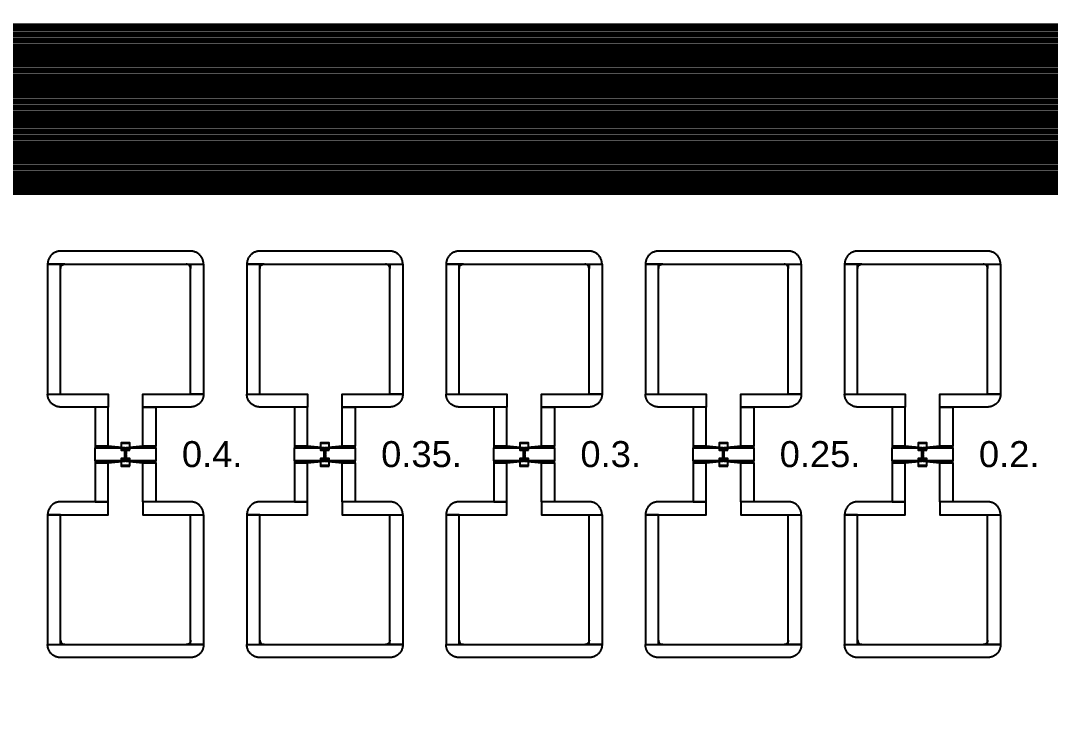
# Model space of a CAD drawing. Extents: x -50000 to 50000, y -50000 to 50000.
# Drawn here: x -20332 to -17955, y -32025 to -30409 of the extents above; entities that cross this region are included whole.
import ezdxf

# ---------------------------------------------------------------- set-up
doc = ezdxf.new("R2010")
doc.units = 0
doc.layers.get('0').update_dxf_attribs({"linetype": 'CONTINUOUS'})
for name, color, linetype in [('BASEMETAL', 4, 'CONTINUOUS'), ('FRAME', 8, 'CONTINUOUS'), ('MARKERS', 2, 'CONTINUOUS'), ('SECONDLAYER', 6, 'CONTINUOUS')]:
    doc.layers.add(name, color=color, linetype=linetype)
doc.styles.get("Standard").update_dxf_attribs({"font": 'arial.ttf'})

# ---------------------------------------------------------------- blocks, each defined once
blk = doc.blocks.new('CHIP_JARRAY')
for points in [[(500, 5478), (6500, 5478), (6500, 5482.3), (500, 5482.3)], [(500, 5475), (6500, 5475), (6500, 5477), (500, 5477)], [(500, 5472), (6500, 5472), (6500, 5474.4), (500, 5474.4)], [(500, 5469), (6500, 5469), (6500, 5471), (500, 5471)], [(500, 5464), (6500, 5464), (6500, 5468.3), (500, 5468.3)], [(500, 5461), (6500, 5461), (6500, 5463), (500, 5463)], [(500, 5458), (6500, 5458), (6500, 5460.4), (500, 5460.4)], [(500, 5455), (6500, 5455), (6500, 5457), (500, 5457)], [(500, 5450), (6500, 5450), (6500, 5454.3), (500, 5454.3)], [(500, 5447), (6500, 5447), (6500, 5449), (500, 5449)], [(500, 5444), (6500, 5444), (6500, 5446.4), (500, 5446.4)], [(500, 5441), (6500, 5441), (6500, 5443), (500, 5443)], [(500, 5436), (6500, 5436), (6500, 5440.3), (500, 5440.3)], [(500, 5433), (6500, 5433), (6500, 5435), (500, 5435)], [(500, 5430), (6500, 5430), (6500, 5432.4), (500, 5432.4)], [(500, 5427), (6500, 5427), (6500, 5429), (500, 5429)], [(500, 5422), (6500, 5422), (6500, 5426.3), (500, 5426.3)], [(500, 5419), (6500, 5419), (6500, 5421), (500, 5421)], [(500, 5416), (6500, 5416), (6500, 5418.4), (500, 5418.4)], [(500, 5413), (6500, 5413), (6500, 5415), (500, 5415)], [(500, 5408), (6500, 5408), (6500, 5412.3), (500, 5412.3)], [(500, 5405), (6500, 5405), (6500, 5407), (500, 5407)], [(500, 5402), (6500, 5402), (6500, 5404.4), (500, 5404.4)], [(500, 5399), (6500, 5399), (6500, 5401), (500, 5401)], [(500, 5394), (6500, 5394), (6500, 5398.3), (500, 5398.3)], [(500, 5391), (6500, 5391), (6500, 5393), (500, 5393)], [(500, 5388), (6500, 5388), (6500, 5390.4), (500, 5390.4)], [(500, 5385), (6500, 5385), (6500, 5387), (500, 5387)], [(500, 5380), (6500, 5380), (6500, 5384.3), (500, 5384.3)], [(500, 5377), (6500, 5377), (6500, 5379), (500, 5379)], [(500, 5374), (6500, 5374), (6500, 5376.4), (500, 5376.4)], [(500, 5371), (6500, 5371), (6500, 5373), (500, 5373)], [(500, 5366), (6500, 5366), (6500, 5370.3), (500, 5370.3)], [(500, 5363), (6500, 5363), (6500, 5365), (500, 5365)], [(500, 5360), (6500, 5360), (6500, 5362.4), (500, 5362.4)], [(500, 5357), (6500, 5357), (6500, 5359), (500, 5359)], [(500, 5352), (6500, 5352), (6500, 5356.3), (500, 5356.3)], [(500, 5349), (6500, 5349), (6500, 5351), (500, 5351)], [(500, 5346), (6500, 5346), (6500, 5348.4), (500, 5348.4)], [(500, 5343), (6500, 5343), (6500, 5345), (500, 5345)], [(500, 5338), (6500, 5338), (6500, 5342.3), (500, 5342.3)], [(500, 5335), (6500, 5335), (6500, 5337), (500, 5337)], [(500, 5332), (6500, 5332), (6500, 5334.4), (500, 5334.4)], [(500, 5329), (6500, 5329), (6500, 5331), (500, 5331)], [(500, 5324), (6500, 5324), (6500, 5328.3), (500, 5328.3)], [(500, 5321), (6500, 5321), (6500, 5323), (500, 5323)], [(500, 5318), (6500, 5318), (6500, 5320.4), (500, 5320.4)], [(500, 5315), (6500, 5315), (6500, 5317), (500, 5317)], [(500, 5310), (6500, 5310), (6500, 5314.3), (500, 5314.3)], [(500, 5307), (6500, 5307), (6500, 5309), (500, 5309)], [(500, 5304), (6500, 5304), (6500, 5306.4), (500, 5306.4)], [(500, 5301), (6500, 5301), (6500, 5303), (500, 5303)], [(500, 5296), (6500, 5296), (6500, 5300.3), (500, 5300.3)], [(500, 5293), (6500, 5293), (6500, 5295), (500, 5295)], [(500, 5290), (6500, 5290), (6500, 5292.4), (500, 5292.4)], [(500, 5287), (6500, 5287), (6500, 5289), (500, 5289)], [(500, 5282), (6500, 5282), (6500, 5286.3), (500, 5286.3)], [(500, 5279), (6500, 5279), (6500, 5281), (500, 5281)], [(500, 5276), (6500, 5276), (6500, 5278.4), (500, 5278.4)], [(500, 5273), (6500, 5273), (6500, 5275), (500, 5275)], [(500, 5268), (6500, 5268), (6500, 5272.3), (500, 5272.3)], [(500, 5265), (6500, 5265), (6500, 5267), (500, 5267)], [(500, 5262), (6500, 5262), (6500, 5264.4), (500, 5264.4)], [(500, 5259), (6500, 5259), (6500, 5261), (500, 5261)], [(500, 5254), (6500, 5254), (6500, 5258.3), (500, 5258.3)], [(500, 5251), (6500, 5251), (6500, 5253), (500, 5253)], [(500, 5248), (6500, 5248), (6500, 5250.4), (500, 5250.4)], [(500, 5245), (6500, 5245), (6500, 5247), (500, 5247)], [(500, 5240), (6500, 5240), (6500, 5244.3), (500, 5244.3)], [(500, 5237), (6500, 5237), (6500, 5239), (500, 5239)], [(500, 5234), (6500, 5234), (6500, 5236.4), (500, 5236.4)], [(500, 5231), (6500, 5231), (6500, 5233), (500, 5233)], [(500, 5226), (6500, 5226), (6500, 5230.3), (500, 5230.3)], [(500, 5223), (6500, 5223), (6500, 5225), (500, 5225)], [(500, 5220), (6500, 5220), (6500, 5222.4), (500, 5222.4)], [(500, 5217), (6500, 5217), (6500, 5219), (500, 5219)], [(500, 5212), (6500, 5212), (6500, 5216.3), (500, 5216.3)], [(500, 5209), (6500, 5209), (6500, 5211), (500, 5211)], [(500, 5206), (6500, 5206), (6500, 5208.4), (500, 5208.4)], [(500, 5203), (6500, 5203), (6500, 5205), (500, 5205)], [(500, 5198), (6500, 5198), (6500, 5202.3), (500, 5202.3)], [(500, 5195), (6500, 5195), (6500, 5197), (500, 5197)], [(500, 5192), (6500, 5192), (6500, 5194.4), (500, 5194.4)], [(500, 5189), (6500, 5189), (6500, 5191), (500, 5191)], [(500, 5184), (6500, 5184), (6500, 5188.3), (500, 5188.3)], [(500, 5181), (6500, 5181), (6500, 5183), (500, 5183)], [(500, 5178), (6500, 5178), (6500, 5180.4), (500, 5180.4)], [(500, 5175), (6500, 5175), (6500, 5177), (500, 5177)], [(500, 5170), (6500, 5170), (6500, 5174.3), (500, 5174.3)], [(500, 5167), (6500, 5167), (6500, 5169), (500, 5169)], [(500, 5164), (6500, 5164), (6500, 5166.4), (500, 5166.4)], [(500, 5161), (6500, 5161), (6500, 5163), (500, 5163)], [(500, 5156), (6500, 5156), (6500, 5160.3), (500, 5160.3)], [(500, 5153), (6500, 5153), (6500, 5155), (500, 5155)], [(500, 5150), (6500, 5150), (6500, 5152.4), (500, 5152.4)], [(500, 5147), (6500, 5147), (6500, 5149), (500, 5149)], [(500, 5142), (6500, 5142), (6500, 5146.3), (500, 5146.3)], [(500, 5139), (6500, 5139), (6500, 5141), (500, 5141)], [(500, 5136), (6500, 5136), (6500, 5138.4), (500, 5138.4)], [(500, 5133), (6500, 5133), (6500, 5135), (500, 5135)], [(500, 5128), (6500, 5128), (6500, 5132.3), (500, 5132.3)], [(500, 5125), (6500, 5125), (6500, 5127), (500, 5127)], [(500, 5122), (6500, 5122), (6500, 5124.4), (500, 5124.4)], [(500, 5119), (6500, 5119), (6500, 5121), (500, 5121)], [(500, 5114), (6500, 5114), (6500, 5118.3), (500, 5118.3)], [(500, 5111), (6500, 5111), (6500, 5113), (500, 5113)], [(500, 5108), (6500, 5108), (6500, 5110.4), (500, 5110.4)], [(500, 5105), (6500, 5105), (6500, 5107), (500, 5107)], [(500, 5100), (6500, 5100), (6500, 5104.3), (500, 5104.3)], [(500, 5097), (6500, 5097), (6500, 5099), (500, 5099)], [(500, 5094), (6500, 5094), (6500, 5096.4), (500, 5096.4)], [(500, 5091), (6500, 5091), (6500, 5093), (500, 5093)], [(1410, 4928.7), (1590, 4928.7), (1590, 4928.7), (1590, 4930.3), (1589.8, 4931.8), (1589.6, 4933.4), (1589.3, 4934.9), (1589, 4936.5), (1588.5, 4938), (1588, 4939.5), (1587.4, 4940.9), (1586.7, 4942.3), (1586, 4943.7), (1585.2, 4945), (1584.3, 4946.3), (1583.3, 4947.6), (1582.3, 4948.8), (1581.2, 4949.9), (1580.1, 4951), (1578.9, 4952), (1577.6, 4953), (1576.3, 4953.9), (1575, 4954.7), (1573.6, 4955.4), (1572.2, 4956.1), (1570.8, 4956.7), (1569.3, 4957.2), (1567.8, 4957.7), (1566.2, 4958), (1564.7, 4958.3), (1563.1, 4958.5), (1561.6, 4958.7), (1560, 4958.7), (1260, 4958.7), (1258.4, 4958.7), (1256.9, 4958.5), (1255.3, 4958.3), (1253.8, 4958), (1252.2, 4957.7), (1250.7, 4957.2), (1249.2, 4956.7), (1247.8, 4956.1), (1246.4, 4955.4), (1245, 4954.7), (1243.7, 4953.9), (1242.4, 4953), (1241.1, 4952), (1239.9, 4951), (1238.8, 4949.9), (1237.7, 4948.8), (1236.7, 4947.6), (1235.7, 4946.3), (1234.8, 4945), (1234, 4943.7), (1233.3, 4942.3), (1232.6, 4940.9), (1232, 4939.5), (1231.5, 4938), (1231, 4936.5), (1230.7, 4934.9), (1230.4, 4933.4), (1230.2, 4931.8), (1230, 4930.3), (1230, 4928.7), (1230, 4928.7)], [(1870, 4928.7), (2050, 4928.7), (2050, 4928.7), (2050, 4930.3), (2049.8, 4931.8), (2049.6, 4933.4), (2049.3, 4934.9), (2049, 4936.5), (2048.5, 4938), (2048, 4939.5), (2047.4, 4940.9), (2046.7, 4942.3), (2046, 4943.7), (2045.2, 4945), (2044.3, 4946.3), (2043.3, 4947.6), (2042.3, 4948.8), (2041.2, 4949.9), (2040.1, 4951), (2038.9, 4952), (2037.6, 4953), (2036.3, 4953.9), (2035, 4954.7), (2033.6, 4955.4), (2032.2, 4956.1), (2030.8, 4956.7), (2029.3, 4957.2), (2027.8, 4957.7), (2026.2, 4958), (2024.7, 4958.3), (2023.1, 4958.5), (2021.6, 4958.7), (2020, 4958.7), (1720, 4958.7), (1718.4, 4958.7), (1716.9, 4958.5), (1715.3, 4958.3), (1713.8, 4958), (1712.2, 4957.7), (1710.7, 4957.2), (1709.2, 4956.7), (1707.8, 4956.1), (1706.4, 4955.4), (1705, 4954.7), (1703.7, 4953.9), (1702.4, 4953), (1701.1, 4952), (1699.9, 4951), (1698.8, 4949.9), (1697.7, 4948.8), (1696.7, 4947.6), (1695.7, 4946.3), (1694.8, 4945), (1694, 4943.7), (1693.3, 4942.3), (1692.6, 4940.9), (1692, 4939.5), (1691.5, 4938), (1691, 4936.5), (1690.7, 4934.9), (1690.4, 4933.4), (1690.2, 4931.8), (1690, 4930.3), (1690, 4928.7), (1690, 4928.7)], [(2330, 4928.7), (2510, 4928.7), (2510, 4928.7), (2510, 4930.3), (2509.8, 4931.8), (2509.6, 4933.4), (2509.3, 4934.9), (2509, 4936.5), (2508.5, 4938), (2508, 4939.5), (2507.4, 4940.9), (2506.7, 4942.3), (2506, 4943.7), (2505.2, 4945), (2504.3, 4946.3), (2503.3, 4947.6), (2502.3, 4948.8), (2501.2, 4949.9), (2500.1, 4951), (2498.9, 4952), (2497.6, 4953), (2496.3, 4953.9), (2495, 4954.7), (2493.6, 4955.4), (2492.2, 4956.1), (2490.8, 4956.7), (2489.3, 4957.2), (2487.8, 4957.7), (2486.2, 4958), (2484.7, 4958.3), (2483.1, 4958.5), (2481.6, 4958.7), (2480, 4958.7), (2180, 4958.7), (2178.4, 4958.7), (2176.9, 4958.5), (2175.3, 4958.3), (2173.8, 4958), (2172.2, 4957.7), (2170.7, 4957.2), (2169.2, 4956.7), (2167.8, 4956.1), (2166.4, 4955.4), (2165, 4954.7), (2163.7, 4953.9), (2162.4, 4953), (2161.1, 4952), (2159.9, 4951), (2158.8, 4949.9), (2157.7, 4948.8), (2156.7, 4947.6), (2155.7, 4946.3), (2154.8, 4945), (2154, 4943.7), (2153.3, 4942.3), (2152.6, 4940.9), (2152, 4939.5), (2151.5, 4938), (2151, 4936.5), (2150.7, 4934.9), (2150.4, 4933.4), (2150.2, 4931.8), (2150, 4930.3), (2150, 4928.7), (2150, 4928.7)], [(2790, 4928.7), (2970, 4928.7), (2970, 4928.7), (2970, 4930.3), (2969.8, 4931.8), (2969.6, 4933.4), (2969.3, 4934.9), (2969, 4936.5), (2968.5, 4938), (2968, 4939.5), (2967.4, 4940.9), (2966.7, 4942.3), (2966, 4943.7), (2965.2, 4945), (2964.3, 4946.3), (2963.3, 4947.6), (2962.3, 4948.8), (2961.2, 4949.9), (2960.1, 4951), (2958.9, 4952), (2957.6, 4953), (2956.3, 4953.9), (2955, 4954.7), (2953.6, 4955.4), (2952.2, 4956.1), (2950.8, 4956.7), (2949.3, 4957.2), (2947.8, 4957.7), (2946.2, 4958), (2944.7, 4958.3), (2943.1, 4958.5), (2941.6, 4958.7), (2940, 4958.7), (2640, 4958.7), (2638.4, 4958.7), (2636.9, 4958.5), (2635.3, 4958.3), (2633.8, 4958), (2632.2, 4957.7), (2630.7, 4957.2), (2629.2, 4956.7), (2627.8, 4956.1), (2626.4, 4955.4), (2625, 4954.7), (2623.7, 4953.9), (2622.4, 4953), (2621.1, 4952), (2619.9, 4951), (2618.8, 4949.9), (2617.7, 4948.8), (2616.7, 4947.6), (2615.7, 4946.3), (2614.8, 4945), (2614, 4943.7), (2613.3, 4942.3), (2612.6, 4940.9), (2612, 4939.5), (2611.5, 4938), (2611, 4936.5), (2610.7, 4934.9), (2610.4, 4933.4), (2610.2, 4931.8), (2610, 4930.3), (2610, 4928.7), (2610, 4928.7)], [(3250, 4928.7), (3430, 4928.7), (3430, 4928.7), (3430, 4930.3), (3429.8, 4931.8), (3429.6, 4933.4), (3429.3, 4934.9), (3429, 4936.5), (3428.5, 4938), (3428, 4939.5), (3427.4, 4940.9), (3426.7, 4942.3), (3426, 4943.7), (3425.2, 4945), (3424.3, 4946.3), (3423.3, 4947.6), (3422.3, 4948.8), (3421.2, 4949.9), (3420.1, 4951), (3418.9, 4952), (3417.6, 4953), (3416.3, 4953.9), (3415, 4954.7), (3413.6, 4955.4), (3412.2, 4956.1), (3410.8, 4956.7), (3409.3, 4957.2), (3407.8, 4957.7), (3406.2, 4958), (3404.7, 4958.3), (3403.1, 4958.5), (3401.6, 4958.7), (3400, 4958.7), (3100, 4958.7), (3098.4, 4958.7), (3096.9, 4958.5), (3095.3, 4958.3), (3093.8, 4958), (3092.2, 4957.7), (3090.7, 4957.2), (3089.2, 4956.7), (3087.8, 4956.1), (3086.4, 4955.4), (3085, 4954.7), (3083.7, 4953.9), (3082.4, 4953), (3081.1, 4952), (3079.9, 4951), (3078.8, 4949.9), (3077.7, 4948.8), (3076.7, 4947.6), (3075.7, 4946.3), (3074.8, 4945), (3074, 4943.7), (3073.3, 4942.3), (3072.6, 4940.9), (3072, 4939.5), (3071.5, 4938), (3071, 4936.5), (3070.7, 4934.9), (3070.4, 4933.4), (3070.2, 4931.8), (3070, 4930.3), (3070, 4928.7), (3070, 4928.7)], [(1260, 4628.7), (1260, 4928.7), (1230, 4928.7), (1230, 4628.7)], [(1260, 4928.7), (1260, 4918.7), (1260.1, 4919.7), (1260.2, 4920.8), (1260.5, 4921.8), (1260.9, 4922.8), (1261.3, 4923.7), (1261.9, 4924.6), (1262.6, 4925.4), (1263.3, 4926.1), (1264.1, 4926.8), (1265, 4927.4), (1265.9, 4927.8), (1266.9, 4928.2), (1267.9, 4928.5), (1269, 4928.6), (1270, 4928.7)], [(1560, 4928.7), (1560, 4918.7), (1559.9, 4919.7), (1559.8, 4920.8), (1559.5, 4921.8), (1559.1, 4922.8), (1558.7, 4923.7), (1558.1, 4924.6), (1557.4, 4925.4), (1556.7, 4926.1), (1555.9, 4926.8), (1555, 4927.4), (1554.1, 4927.8), (1553.1, 4928.2), (1552.1, 4928.5), (1551, 4928.6), (1550, 4928.7)], [(1560, 4628.7), (1560, 4928.7), (1590, 4928.7), (1590, 4628.7)], [(1720, 4628.7), (1720, 4928.7), (1690, 4928.7), (1690, 4628.7)], [(1720, 4928.7), (1720, 4918.7), (1720.1, 4919.7), (1720.2, 4920.8), (1720.5, 4921.8), (1720.9, 4922.8), (1721.3, 4923.7), (1721.9, 4924.6), (1722.6, 4925.4), (1723.3, 4926.1), (1724.1, 4926.8), (1725, 4927.4), (1725.9, 4927.8), (1726.9, 4928.2), (1727.9, 4928.5), (1729, 4928.6), (1730, 4928.7)], [(2020, 4928.7), (2020, 4918.7), (2019.9, 4919.7), (2019.8, 4920.8), (2019.5, 4921.8), (2019.1, 4922.8), (2018.7, 4923.7), (2018.1, 4924.6), (2017.4, 4925.4), (2016.7, 4926.1), (2015.9, 4926.8), (2015, 4927.4), (2014.1, 4927.8), (2013.1, 4928.2), (2012.1, 4928.5), (2011, 4928.6), (2010, 4928.7)], [(2020, 4628.7), (2020, 4928.7), (2050, 4928.7), (2050, 4628.7)], [(2180, 4628.7), (2180, 4928.7), (2150, 4928.7), (2150, 4628.7)], [(2180, 4928.7), (2180, 4918.7), (2180.1, 4919.7), (2180.2, 4920.8), (2180.5, 4921.8), (2180.9, 4922.8), (2181.3, 4923.7), (2181.9, 4924.6), (2182.6, 4925.4), (2183.3, 4926.1), (2184.1, 4926.8), (2185, 4927.4), (2185.9, 4927.8), (2186.9, 4928.2), (2187.9, 4928.5), (2189, 4928.6), (2190, 4928.7)], [(2480, 4928.7), (2480, 4918.7), (2479.9, 4919.7), (2479.8, 4920.8), (2479.5, 4921.8), (2479.1, 4922.8), (2478.7, 4923.7), (2478.1, 4924.6), (2477.4, 4925.4), (2476.7, 4926.1), (2475.9, 4926.8), (2475, 4927.4), (2474.1, 4927.8), (2473.1, 4928.2), (2472.1, 4928.5), (2471, 4928.6), (2470, 4928.7)], [(2480, 4628.7), (2480, 4928.7), (2510, 4928.7), (2510, 4628.7)], [(2640, 4628.7), (2640, 4928.7), (2610, 4928.7), (2610, 4628.7)], [(2640, 4928.7), (2640, 4918.7), (2640.1, 4919.7), (2640.2, 4920.8), (2640.5, 4921.8), (2640.9, 4922.8), (2641.3, 4923.7), (2641.9, 4924.6), (2642.6, 4925.4), (2643.3, 4926.1), (2644.1, 4926.8), (2645, 4927.4), (2645.9, 4927.8), (2646.9, 4928.2), (2647.9, 4928.5), (2649, 4928.6), (2650, 4928.7)], [(2940, 4928.7), (2940, 4918.7), (2939.9, 4919.7), (2939.8, 4920.8), (2939.5, 4921.8), (2939.1, 4922.8), (2938.7, 4923.7), (2938.1, 4924.6), (2937.4, 4925.4), (2936.7, 4926.1), (2935.9, 4926.8), (2935, 4927.4), (2934.1, 4927.8), (2933.1, 4928.2), (2932.1, 4928.5), (2931, 4928.6), (2930, 4928.7)], [(2940, 4628.7), (2940, 4928.7), (2970, 4928.7), (2970, 4628.7)], [(3100, 4628.7), (3100, 4928.7), (3070, 4928.7), (3070, 4628.7)], [(3100, 4928.7), (3100, 4918.7), (3100.1, 4919.7), (3100.2, 4920.8), (3100.5, 4921.8), (3100.9, 4922.8), (3101.3, 4923.7), (3101.9, 4924.6), (3102.6, 4925.4), (3103.3, 4926.1), (3104.1, 4926.8), (3105, 4927.4), (3105.9, 4927.8), (3106.9, 4928.2), (3107.9, 4928.5), (3109, 4928.6), (3110, 4928.7)], [(3400, 4928.7), (3400, 4918.7), (3399.9, 4919.7), (3399.8, 4920.8), (3399.5, 4921.8), (3399.1, 4922.8), (3398.7, 4923.7), (3398.1, 4924.6), (3397.4, 4925.4), (3396.7, 4926.1), (3395.9, 4926.8), (3395, 4927.4), (3394.1, 4927.8), (3393.1, 4928.2), (3392.1, 4928.5), (3391, 4928.6), (3390, 4928.7)], [(3400, 4628.7), (3400, 4928.7), (3430, 4928.7), (3430, 4628.7)], [(1300, 4628.7), (1370, 4628.7), (1370, 4598.7), (1260, 4598.7), (1258.4, 4598.7), (1256.9, 4598.9), (1255.3, 4599.1), (1253.8, 4599.4), (1252.2, 4599.7), (1250.7, 4600.2), (1249.2, 4600.7), (1247.8, 4601.3), (1246.4, 4602), (1245, 4602.7), (1243.7, 4603.5), (1242.4, 4604.4), (1241.1, 4605.4), (1239.9, 4606.4), (1238.8, 4607.5), (1237.7, 4608.6), (1236.7, 4609.8), (1235.7, 4611.1), (1234.8, 4612.4), (1234, 4613.7), (1233.3, 4615.1), (1232.6, 4616.5), (1232, 4617.9), (1231.5, 4619.4), (1231, 4620.9), (1230.7, 4622.5), (1230.4, 4624), (1230.2, 4625.6), (1230, 4627.1), (1230, 4628.7), (1230, 4628.7)], [(1520, 4628.7), (1590, 4628.7), (1590, 4628.7), (1590, 4627.1), (1589.8, 4625.6), (1589.6, 4624), (1589.3, 4622.5), (1589, 4620.9), (1588.5, 4619.4), (1588, 4617.9), (1587.4, 4616.5), (1586.7, 4615.1), (1586, 4613.7), (1585.2, 4612.4), (1584.3, 4611.1), (1583.3, 4609.8), (1582.3, 4608.6), (1581.2, 4607.5), (1580.1, 4606.4), (1578.9, 4605.4), (1577.6, 4604.4), (1576.3, 4603.5), (1575, 4602.7), (1573.6, 4602), (1572.2, 4601.3), (1570.8, 4600.7), (1569.3, 4600.2), (1567.8, 4599.7), (1566.2, 4599.4), (1564.7, 4599.1), (1563.1, 4598.9), (1561.6, 4598.7), (1560, 4598.7), (1450, 4598.7), (1450, 4628.7)], [(1760, 4628.7), (1830, 4628.7), (1830, 4598.7), (1720, 4598.7), (1718.4, 4598.7), (1716.9, 4598.9), (1715.3, 4599.1), (1713.8, 4599.4), (1712.2, 4599.7), (1710.7, 4600.2), (1709.2, 4600.7), (1707.8, 4601.3), (1706.4, 4602), (1705, 4602.7), (1703.7, 4603.5), (1702.4, 4604.4), (1701.1, 4605.4), (1699.9, 4606.4), (1698.8, 4607.5), (1697.7, 4608.6), (1696.7, 4609.8), (1695.7, 4611.1), (1694.8, 4612.4), (1694, 4613.7), (1693.3, 4615.1), (1692.6, 4616.5), (1692, 4617.9), (1691.5, 4619.4), (1691, 4620.9), (1690.7, 4622.5), (1690.4, 4624), (1690.2, 4625.6), (1690, 4627.1), (1690, 4628.7), (1690, 4628.7)], [(1980, 4628.7), (2050, 4628.7), (2050, 4628.7), (2050, 4627.1), (2049.8, 4625.6), (2049.6, 4624), (2049.3, 4622.5), (2049, 4620.9), (2048.5, 4619.4), (2048, 4617.9), (2047.4, 4616.5), (2046.7, 4615.1), (2046, 4613.7), (2045.2, 4612.4), (2044.3, 4611.1), (2043.3, 4609.8), (2042.3, 4608.6), (2041.2, 4607.5), (2040.1, 4606.4), (2038.9, 4605.4), (2037.6, 4604.4), (2036.3, 4603.5), (2035, 4602.7), (2033.6, 4602), (2032.2, 4601.3), (2030.8, 4600.7), (2029.3, 4600.2), (2027.8, 4599.7), (2026.2, 4599.4), (2024.7, 4599.1), (2023.1, 4598.9), (2021.6, 4598.7), (2020, 4598.7), (1910, 4598.7), (1910, 4628.7)], [(2220, 4628.7), (2290, 4628.7), (2290, 4598.7), (2180, 4598.7), (2178.4, 4598.7), (2176.9, 4598.9), (2175.3, 4599.1), (2173.8, 4599.4), (2172.2, 4599.7), (2170.7, 4600.2), (2169.2, 4600.7), (2167.8, 4601.3), (2166.4, 4602), (2165, 4602.7), (2163.7, 4603.5), (2162.4, 4604.4), (2161.1, 4605.4), (2159.9, 4606.4), (2158.8, 4607.5), (2157.7, 4608.6), (2156.7, 4609.8), (2155.7, 4611.1), (2154.8, 4612.4), (2154, 4613.7), (2153.3, 4615.1), (2152.6, 4616.5), (2152, 4617.9), (2151.5, 4619.4), (2151, 4620.9), (2150.7, 4622.5), (2150.4, 4624), (2150.2, 4625.6), (2150, 4627.1), (2150, 4628.7), (2150, 4628.7)], [(2440, 4628.7), (2510, 4628.7), (2510, 4628.7), (2510, 4627.1), (2509.8, 4625.6), (2509.6, 4624), (2509.3, 4622.5), (2509, 4620.9), (2508.5, 4619.4), (2508, 4617.9), (2507.4, 4616.5), (2506.7, 4615.1), (2506, 4613.7), (2505.2, 4612.4), (2504.3, 4611.1), (2503.3, 4609.8), (2502.3, 4608.6), (2501.2, 4607.5), (2500.1, 4606.4), (2498.9, 4605.4), (2497.6, 4604.4), (2496.3, 4603.5), (2495, 4602.7), (2493.6, 4602), (2492.2, 4601.3), (2490.8, 4600.7), (2489.3, 4600.2), (2487.8, 4599.7), (2486.2, 4599.4), (2484.7, 4599.1), (2483.1, 4598.9), (2481.6, 4598.7), (2480, 4598.7), (2370, 4598.7), (2370, 4628.7)], [(2680, 4628.7), (2750, 4628.7), (2750, 4598.7), (2640, 4598.7), (2638.4, 4598.7), (2636.9, 4598.9), (2635.3, 4599.1), (2633.8, 4599.4), (2632.2, 4599.7), (2630.7, 4600.2), (2629.2, 4600.7), (2627.8, 4601.3), (2626.4, 4602), (2625, 4602.7), (2623.7, 4603.5), (2622.4, 4604.4), (2621.1, 4605.4), (2619.9, 4606.4), (2618.8, 4607.5), (2617.7, 4608.6), (2616.7, 4609.8), (2615.7, 4611.1), (2614.8, 4612.4), (2614, 4613.7), (2613.3, 4615.1), (2612.6, 4616.5), (2612, 4617.9), (2611.5, 4619.4), (2611, 4620.9), (2610.7, 4622.5), (2610.4, 4624), (2610.2, 4625.6), (2610, 4627.1), (2610, 4628.7), (2610, 4628.7)], [(2900, 4628.7), (2970, 4628.7), (2970, 4628.7), (2970, 4627.1), (2969.8, 4625.6), (2969.6, 4624), (2969.3, 4622.5), (2969, 4620.9), (2968.5, 4619.4), (2968, 4617.9), (2967.4, 4616.5), (2966.7, 4615.1), (2966, 4613.7), (2965.2, 4612.4), (2964.3, 4611.1), (2963.3, 4609.8), (2962.3, 4608.6), (2961.2, 4607.5), (2960.1, 4606.4), (2958.9, 4605.4), (2957.6, 4604.4), (2956.3, 4603.5), (2955, 4602.7), (2953.6, 4602), (2952.2, 4601.3), (2950.8, 4600.7), (2949.3, 4600.2), (2947.8, 4599.7), (2946.2, 4599.4), (2944.7, 4599.1), (2943.1, 4598.9), (2941.6, 4598.7), (2940, 4598.7), (2830, 4598.7), (2830, 4628.7)], [(3140, 4628.7), (3210, 4628.7), (3210, 4598.7), (3100, 4598.7), (3098.4, 4598.7), (3096.9, 4598.9), (3095.3, 4599.1), (3093.8, 4599.4), (3092.2, 4599.7), (3090.7, 4600.2), (3089.2, 4600.7), (3087.8, 4601.3), (3086.4, 4602), (3085, 4602.7), (3083.7, 4603.5), (3082.4, 4604.4), (3081.1, 4605.4), (3079.9, 4606.4), (3078.8, 4607.5), (3077.7, 4608.6), (3076.7, 4609.8), (3075.7, 4611.1), (3074.8, 4612.4), (3074, 4613.7), (3073.3, 4615.1), (3072.6, 4616.5), (3072, 4617.9), (3071.5, 4619.4), (3071, 4620.9), (3070.7, 4622.5), (3070.4, 4624), (3070.2, 4625.6), (3070, 4627.1), (3070, 4628.7), (3070, 4628.7)], [(3360, 4628.7), (3430, 4628.7), (3430, 4628.7), (3430, 4627.1), (3429.8, 4625.6), (3429.6, 4624), (3429.3, 4622.5), (3429, 4620.9), (3428.5, 4619.4), (3428, 4617.9), (3427.4, 4616.5), (3426.7, 4615.1), (3426, 4613.7), (3425.2, 4612.4), (3424.3, 4611.1), (3423.3, 4609.8), (3422.3, 4608.6), (3421.2, 4607.5), (3420.1, 4606.4), (3418.9, 4605.4), (3417.6, 4604.4), (3416.3, 4603.5), (3415, 4602.7), (3413.6, 4602), (3412.2, 4601.3), (3410.8, 4600.7), (3409.3, 4600.2), (3407.8, 4599.7), (3406.2, 4599.4), (3404.7, 4599.1), (3403.1, 4598.9), (3401.6, 4598.7), (3400, 4598.7), (3290, 4598.7), (3290, 4628.7)], [(1370, 4508.7), (1370, 4598.7), (1340, 4598.7), (1340, 4508.7)], [(1450, 4508.7), (1450, 4598.7), (1480, 4598.7), (1480, 4508.7)], [(1830, 4508.7), (1830, 4598.7), (1800, 4598.7), (1800, 4508.7)], [(1910, 4508.7), (1910, 4598.7), (1940, 4598.7), (1940, 4508.7)], [(2290, 4508.7), (2290, 4598.7), (2260, 4598.7), (2260, 4508.7)], [(2370, 4508.7), (2370, 4598.7), (2400, 4598.7), (2400, 4508.7)], [(2750, 4508.7), (2750, 4598.7), (2720, 4598.7), (2720, 4508.7)], [(2830, 4508.7), (2830, 4598.7), (2860, 4598.7), (2860, 4508.7)], [(3210, 4508.7), (3210, 4598.7), (3180, 4598.7), (3180, 4508.7)], [(3290, 4508.7), (3290, 4598.7), (3320, 4598.7), (3320, 4508.7)], [(1409, 4504.7), (1370, 4508.7), (1340, 4508.7), (1340, 4504.7)], [(1480, 4504.7), (1480, 4474.7), (1340, 4474.7), (1340, 4504.7)], [(1480, 4504.7), (1480, 4508.7), (1450, 4508.7), (1411, 4504.7)], [(1869, 4504.7), (1830, 4508.7), (1800, 4508.7), (1800, 4504.7)], [(1940, 4504.7), (1940, 4474.7), (1800, 4474.7), (1800, 4504.7)], [(1940, 4504.7), (1940, 4508.7), (1910, 4508.7), (1871, 4504.7)], [(2329, 4504.7), (2290, 4508.7), (2260, 4508.7), (2260, 4504.7)], [(2400, 4504.7), (2400, 4474.7), (2260, 4474.7), (2260, 4504.7)], [(2400, 4504.7), (2400, 4508.7), (2370, 4508.7), (2331, 4504.7)], [(2789, 4504.7), (2750, 4508.7), (2720, 4508.7), (2720, 4504.7)], [(2860, 4504.7), (2860, 4474.7), (2720, 4474.7), (2720, 4504.7)], [(2860, 4504.7), (2860, 4508.7), (2830, 4508.7), (2791, 4504.7)], [(3249, 4504.7), (3210, 4508.7), (3180, 4508.7), (3180, 4504.7)], [(3320, 4504.7), (3320, 4474.7), (3180, 4474.7), (3180, 4504.7)], [(3320, 4504.7), (3320, 4508.7), (3290, 4508.7), (3251, 4504.7)], [(1370, 4470), (1409, 4474), (1340, 4474), (1340, 4470)], [(1370, 4380), (1370, 4470), (1340, 4470), (1340, 4380)], [(1480, 4470), (1480, 4474), (1411, 4474), (1450, 4470)], [(1450, 4380), (1450, 4470), (1480, 4470), (1480, 4380)], [(1830, 4470), (1869, 4474), (1800, 4474), (1800, 4470)], [(1830, 4380), (1830, 4470), (1800, 4470), (1800, 4380)], [(1940, 4470), (1940, 4474), (1871, 4474), (1910, 4470)], [(1910, 4380), (1910, 4470), (1940, 4470), (1940, 4380)], [(2290, 4470), (2329, 4474), (2260, 4474), (2260, 4470)], [(2290, 4380), (2290, 4470), (2260, 4470), (2260, 4380)], [(2400, 4470), (2400, 4474), (2331, 4474), (2370, 4470)], [(2370, 4380), (2370, 4470), (2400, 4470), (2400, 4380)], [(2750, 4470), (2789, 4474), (2720, 4474), (2720, 4470)], [(2750, 4380), (2750, 4470), (2720, 4470), (2720, 4380)], [(2860, 4470), (2860, 4474), (2791, 4474), (2830, 4470)], [(2830, 4380), (2830, 4470), (2860, 4470), (2860, 4380)], [(3210, 4470), (3249, 4474), (3180, 4474), (3180, 4470)], [(3210, 4380), (3210, 4470), (3180, 4470), (3180, 4380)], [(3320, 4470), (3320, 4474), (3251, 4474), (3290, 4470)], [(3290, 4380), (3290, 4470), (3320, 4470), (3320, 4380)], [(1300, 4350), (1370, 4350), (1370, 4380), (1260, 4380), (1258.4, 4380), (1256.9, 4379.8), (1255.3, 4379.6), (1253.8, 4379.3), (1252.2, 4379), (1250.7, 4378.5), (1249.2, 4378), (1247.8, 4377.4), (1246.4, 4376.7), (1245, 4376), (1243.7, 4375.2), (1242.4, 4374.3), (1241.1, 4373.3), (1239.9, 4372.3), (1238.8, 4371.2), (1237.7, 4370.1), (1236.7, 4368.9), (1235.7, 4367.6), (1234.8, 4366.3), (1234, 4365), (1233.3, 4363.6), (1232.6, 4362.2), (1232, 4360.8), (1231.5, 4359.3), (1231, 4357.8), (1230.7, 4356.2), (1230.4, 4354.7), (1230.2, 4353.1), (1230, 4351.6), (1230, 4350), (1230, 4350)], [(1520, 4350), (1590, 4350), (1590, 4350), (1590, 4351.6), (1589.8, 4353.1), (1589.6, 4354.7), (1589.3, 4356.2), (1589, 4357.8), (1588.5, 4359.3), (1588, 4360.8), (1587.4, 4362.2), (1586.7, 4363.6), (1586, 4365), (1585.2, 4366.3), (1584.3, 4367.6), (1583.3, 4368.9), (1582.3, 4370.1), (1581.2, 4371.2), (1580.1, 4372.3), (1578.9, 4373.3), (1577.6, 4374.3), (1576.3, 4375.2), (1575, 4376), (1573.6, 4376.7), (1572.2, 4377.4), (1570.8, 4378), (1569.3, 4378.5), (1567.8, 4379), (1566.2, 4379.3), (1564.7, 4379.6), (1563.1, 4379.8), (1561.6, 4380), (1560, 4380), (1450, 4380), (1450, 4350)], [(1760, 4350), (1830, 4350), (1830, 4380), (1720, 4380), (1718.4, 4380), (1716.9, 4379.8), (1715.3, 4379.6), (1713.8, 4379.3), (1712.2, 4379), (1710.7, 4378.5), (1709.2, 4378), (1707.8, 4377.4), (1706.4, 4376.7), (1705, 4376), (1703.7, 4375.2), (1702.4, 4374.3), (1701.1, 4373.3), (1699.9, 4372.3), (1698.8, 4371.2), (1697.7, 4370.1), (1696.7, 4368.9), (1695.7, 4367.6), (1694.8, 4366.3), (1694, 4365), (1693.3, 4363.6), (1692.6, 4362.2), (1692, 4360.8), (1691.5, 4359.3), (1691, 4357.8), (1690.7, 4356.2), (1690.4, 4354.7), (1690.2, 4353.1), (1690, 4351.6), (1690, 4350), (1690, 4350)], [(1980, 4350), (2050, 4350), (2050, 4350), (2050, 4351.6), (2049.8, 4353.1), (2049.6, 4354.7), (2049.3, 4356.2), (2049, 4357.8), (2048.5, 4359.3), (2048, 4360.8), (2047.4, 4362.2), (2046.7, 4363.6), (2046, 4365), (2045.2, 4366.3), (2044.3, 4367.6), (2043.3, 4368.9), (2042.3, 4370.1), (2041.2, 4371.2), (2040.1, 4372.3), (2038.9, 4373.3), (2037.6, 4374.3), (2036.3, 4375.2), (2035, 4376), (2033.6, 4376.7), (2032.2, 4377.4), (2030.8, 4378), (2029.3, 4378.5), (2027.8, 4379), (2026.2, 4379.3), (2024.7, 4379.6), (2023.1, 4379.8), (2021.6, 4380), (2020, 4380), (1910, 4380), (1910, 4350)], [(2220, 4350), (2290, 4350), (2290, 4380), (2180, 4380), (2178.4, 4380), (2176.9, 4379.8), (2175.3, 4379.6), (2173.8, 4379.3), (2172.2, 4379), (2170.7, 4378.5), (2169.2, 4378), (2167.8, 4377.4), (2166.4, 4376.7), (2165, 4376), (2163.7, 4375.2), (2162.4, 4374.3), (2161.1, 4373.3), (2159.9, 4372.3), (2158.8, 4371.2), (2157.7, 4370.1), (2156.7, 4368.9), (2155.7, 4367.6), (2154.8, 4366.3), (2154, 4365), (2153.3, 4363.6), (2152.6, 4362.2), (2152, 4360.8), (2151.5, 4359.3), (2151, 4357.8), (2150.7, 4356.2), (2150.4, 4354.7), (2150.2, 4353.1), (2150, 4351.6), (2150, 4350), (2150, 4350)], [(2440, 4350), (2510, 4350), (2510, 4350), (2510, 4351.6), (2509.8, 4353.1), (2509.6, 4354.7), (2509.3, 4356.2), (2509, 4357.8), (2508.5, 4359.3), (2508, 4360.8), (2507.4, 4362.2), (2506.7, 4363.6), (2506, 4365), (2505.2, 4366.3), (2504.3, 4367.6), (2503.3, 4368.9), (2502.3, 4370.1), (2501.2, 4371.2), (2500.1, 4372.3), (2498.9, 4373.3), (2497.6, 4374.3), (2496.3, 4375.2), (2495, 4376), (2493.6, 4376.7), (2492.2, 4377.4), (2490.8, 4378), (2489.3, 4378.5), (2487.8, 4379), (2486.2, 4379.3), (2484.7, 4379.6), (2483.1, 4379.8), (2481.6, 4380), (2480, 4380), (2370, 4380), (2370, 4350)], [(2680, 4350), (2750, 4350), (2750, 4380), (2640, 4380), (2638.4, 4380), (2636.9, 4379.8), (2635.3, 4379.6), (2633.8, 4379.3), (2632.2, 4379), (2630.7, 4378.5), (2629.2, 4378), (2627.8, 4377.4), (2626.4, 4376.7), (2625, 4376), (2623.7, 4375.2), (2622.4, 4374.3), (2621.1, 4373.3), (2619.9, 4372.3), (2618.8, 4371.2), (2617.7, 4370.1), (2616.7, 4368.9), (2615.7, 4367.6), (2614.8, 4366.3), (2614, 4365), (2613.3, 4363.6), (2612.6, 4362.2), (2612, 4360.8), (2611.5, 4359.3), (2611, 4357.8), (2610.7, 4356.2), (2610.4, 4354.7), (2610.2, 4353.1), (2610, 4351.6), (2610, 4350), (2610, 4350)], [(2900, 4350), (2970, 4350), (2970, 4350), (2970, 4351.6), (2969.8, 4353.1), (2969.6, 4354.7), (2969.3, 4356.2), (2969, 4357.8), (2968.5, 4359.3), (2968, 4360.8), (2967.4, 4362.2), (2966.7, 4363.6), (2966, 4365), (2965.2, 4366.3), (2964.3, 4367.6), (2963.3, 4368.9), (2962.3, 4370.1), (2961.2, 4371.2), (2960.1, 4372.3), (2958.9, 4373.3), (2957.6, 4374.3), (2956.3, 4375.2), (2955, 4376), (2953.6, 4376.7), (2952.2, 4377.4), (2950.8, 4378), (2949.3, 4378.5), (2947.8, 4379), (2946.2, 4379.3), (2944.7, 4379.6), (2943.1, 4379.8), (2941.6, 4380), (2940, 4380), (2830, 4380), (2830, 4350)], [(3140, 4350), (3210, 4350), (3210, 4380), (3100, 4380), (3098.4, 4380), (3096.9, 4379.8), (3095.3, 4379.6), (3093.8, 4379.3), (3092.2, 4379), (3090.7, 4378.5), (3089.2, 4378), (3087.8, 4377.4), (3086.4, 4376.7), (3085, 4376), (3083.7, 4375.2), (3082.4, 4374.3), (3081.1, 4373.3), (3079.9, 4372.3), (3078.8, 4371.2), (3077.7, 4370.1), (3076.7, 4368.9), (3075.7, 4367.6), (3074.8, 4366.3), (3074, 4365), (3073.3, 4363.6), (3072.6, 4362.2), (3072, 4360.8), (3071.5, 4359.3), (3071, 4357.8), (3070.7, 4356.2), (3070.4, 4354.7), (3070.2, 4353.1), (3070, 4351.6), (3070, 4350), (3070, 4350)], [(3360, 4350), (3430, 4350), (3430, 4350), (3430, 4351.6), (3429.8, 4353.1), (3429.6, 4354.7), (3429.3, 4356.2), (3429, 4357.8), (3428.5, 4359.3), (3428, 4360.8), (3427.4, 4362.2), (3426.7, 4363.6), (3426, 4365), (3425.2, 4366.3), (3424.3, 4367.6), (3423.3, 4368.9), (3422.3, 4370.1), (3421.2, 4371.2), (3420.1, 4372.3), (3418.9, 4373.3), (3417.6, 4374.3), (3416.3, 4375.2), (3415, 4376), (3413.6, 4376.7), (3412.2, 4377.4), (3410.8, 4378), (3409.3, 4378.5), (3407.8, 4379), (3406.2, 4379.3), (3404.7, 4379.6), (3403.1, 4379.8), (3401.6, 4380), (3400, 4380), (3290, 4380), (3290, 4350)], [(1260, 4050), (1260, 4350), (1230, 4350), (1230, 4050)], [(1560, 4050), (1560, 4350), (1590, 4350), (1590, 4050)], [(1720, 4050), (1720, 4350), (1690, 4350), (1690, 4050)], [(2020, 4050), (2020, 4350), (2050, 4350), (2050, 4050)], [(2180, 4050), (2180, 4350), (2150, 4350), (2150, 4050)], [(2480, 4050), (2480, 4350), (2510, 4350), (2510, 4050)], [(2640, 4050), (2640, 4350), (2610, 4350), (2610, 4050)], [(2940, 4050), (2940, 4350), (2970, 4350), (2970, 4050)], [(3100, 4050), (3100, 4350), (3070, 4350), (3070, 4050)], [(3400, 4050), (3400, 4350), (3430, 4350), (3430, 4050)], [(1410, 4050), (1590, 4050), (1590, 4050), (1590, 4048.4), (1589.8, 4046.9), (1589.6, 4045.3), (1589.3, 4043.8), (1589, 4042.2), (1588.5, 4040.7), (1588, 4039.2), (1587.4, 4037.8), (1586.7, 4036.4), (1586, 4035), (1585.2, 4033.7), (1584.3, 4032.4), (1583.3, 4031.1), (1582.3, 4029.9), (1581.2, 4028.8), (1580.1, 4027.7), (1578.9, 4026.7), (1577.6, 4025.7), (1576.3, 4024.8), (1575, 4024), (1573.6, 4023.3), (1572.2, 4022.6), (1570.8, 4022), (1569.3, 4021.5), (1567.8, 4021), (1566.2, 4020.7), (1564.7, 4020.4), (1563.1, 4020.2), (1561.6, 4020), (1560, 4020), (1260, 4020), (1258.4, 4020), (1256.9, 4020.2), (1255.3, 4020.4), (1253.8, 4020.7), (1252.2, 4021), (1250.7, 4021.5), (1249.2, 4022), (1247.8, 4022.6), (1246.4, 4023.3), (1245, 4024), (1243.7, 4024.8), (1242.4, 4025.7), (1241.1, 4026.7), (1239.9, 4027.7), (1238.8, 4028.8), (1237.7, 4029.9), (1236.7, 4031.1), (1235.7, 4032.4), (1234.8, 4033.7), (1234, 4035), (1233.3, 4036.4), (1232.6, 4037.8), (1232, 4039.2), (1231.5, 4040.7), (1231, 4042.2), (1230.7, 4043.8), (1230.4, 4045.3), (1230.2, 4046.9), (1230, 4048.4), (1230, 4050), (1230, 4050)], [(1260, 4050), (1260, 4060), (1260.1, 4059), (1260.2, 4057.9), (1260.5, 4056.9), (1260.9, 4055.9), (1261.3, 4055), (1261.9, 4054.1), (1262.6, 4053.3), (1263.3, 4052.6), (1264.1, 4051.9), (1265, 4051.3), (1265.9, 4050.9), (1266.9, 4050.5), (1267.9, 4050.2), (1269, 4050.1), (1270, 4050)], [(1560, 4050), (1560, 4060), (1559.9, 4059), (1559.8, 4057.9), (1559.5, 4056.9), (1559.1, 4055.9), (1558.7, 4055), (1558.1, 4054.1), (1557.4, 4053.3), (1556.7, 4052.6), (1555.9, 4051.9), (1555, 4051.3), (1554.1, 4050.9), (1553.1, 4050.5), (1552.1, 4050.2), (1551, 4050.1), (1550, 4050)], [(1870, 4050), (2050, 4050), (2050, 4050), (2050, 4048.4), (2049.8, 4046.9), (2049.6, 4045.3), (2049.3, 4043.8), (2049, 4042.2), (2048.5, 4040.7), (2048, 4039.2), (2047.4, 4037.8), (2046.7, 4036.4), (2046, 4035), (2045.2, 4033.7), (2044.3, 4032.4), (2043.3, 4031.1), (2042.3, 4029.9), (2041.2, 4028.8), (2040.1, 4027.7), (2038.9, 4026.7), (2037.6, 4025.7), (2036.3, 4024.8), (2035, 4024), (2033.6, 4023.3), (2032.2, 4022.6), (2030.8, 4022), (2029.3, 4021.5), (2027.8, 4021), (2026.2, 4020.7), (2024.7, 4020.4), (2023.1, 4020.2), (2021.6, 4020), (2020, 4020), (1720, 4020), (1718.4, 4020), (1716.9, 4020.2), (1715.3, 4020.4), (1713.8, 4020.7), (1712.2, 4021), (1710.7, 4021.5), (1709.2, 4022), (1707.8, 4022.6), (1706.4, 4023.3), (1705, 4024), (1703.7, 4024.8), (1702.4, 4025.7), (1701.1, 4026.7), (1699.9, 4027.7), (1698.8, 4028.8), (1697.7, 4029.9), (1696.7, 4031.1), (1695.7, 4032.4), (1694.8, 4033.7), (1694, 4035), (1693.3, 4036.4), (1692.6, 4037.8), (1692, 4039.2), (1691.5, 4040.7), (1691, 4042.2), (1690.7, 4043.8), (1690.4, 4045.3), (1690.2, 4046.9), (1690, 4048.4), (1690, 4050), (1690, 4050)], [(1720, 4050), (1720, 4060), (1720.1, 4059), (1720.2, 4057.9), (1720.5, 4056.9), (1720.9, 4055.9), (1721.3, 4055), (1721.9, 4054.1), (1722.6, 4053.3), (1723.3, 4052.6), (1724.1, 4051.9), (1725, 4051.3), (1725.9, 4050.9), (1726.9, 4050.5), (1727.9, 4050.2), (1729, 4050.1), (1730, 4050)], [(2020, 4050), (2020, 4060), (2019.9, 4059), (2019.8, 4057.9), (2019.5, 4056.9), (2019.1, 4055.9), (2018.7, 4055), (2018.1, 4054.1), (2017.4, 4053.3), (2016.7, 4052.6), (2015.9, 4051.9), (2015, 4051.3), (2014.1, 4050.9), (2013.1, 4050.5), (2012.1, 4050.2), (2011, 4050.1), (2010, 4050)], [(2330, 4050), (2510, 4050), (2510, 4050), (2510, 4048.4), (2509.8, 4046.9), (2509.6, 4045.3), (2509.3, 4043.8), (2509, 4042.2), (2508.5, 4040.7), (2508, 4039.2), (2507.4, 4037.8), (2506.7, 4036.4), (2506, 4035), (2505.2, 4033.7), (2504.3, 4032.4), (2503.3, 4031.1), (2502.3, 4029.9), (2501.2, 4028.8), (2500.1, 4027.7), (2498.9, 4026.7), (2497.6, 4025.7), (2496.3, 4024.8), (2495, 4024), (2493.6, 4023.3), (2492.2, 4022.6), (2490.8, 4022), (2489.3, 4021.5), (2487.8, 4021), (2486.2, 4020.7), (2484.7, 4020.4), (2483.1, 4020.2), (2481.6, 4020), (2480, 4020), (2180, 4020), (2178.4, 4020), (2176.9, 4020.2), (2175.3, 4020.4), (2173.8, 4020.7), (2172.2, 4021), (2170.7, 4021.5), (2169.2, 4022), (2167.8, 4022.6), (2166.4, 4023.3), (2165, 4024), (2163.7, 4024.8), (2162.4, 4025.7), (2161.1, 4026.7), (2159.9, 4027.7), (2158.8, 4028.8), (2157.7, 4029.9), (2156.7, 4031.1), (2155.7, 4032.4), (2154.8, 4033.7), (2154, 4035), (2153.3, 4036.4), (2152.6, 4037.8), (2152, 4039.2), (2151.5, 4040.7), (2151, 4042.2), (2150.7, 4043.8), (2150.4, 4045.3), (2150.2, 4046.9), (2150, 4048.4), (2150, 4050), (2150, 4050)], [(2180, 4050), (2180, 4060), (2180.1, 4059), (2180.2, 4057.9), (2180.5, 4056.9), (2180.9, 4055.9), (2181.3, 4055), (2181.9, 4054.1), (2182.6, 4053.3), (2183.3, 4052.6), (2184.1, 4051.9), (2185, 4051.3), (2185.9, 4050.9), (2186.9, 4050.5), (2187.9, 4050.2), (2189, 4050.1), (2190, 4050)], [(2480, 4050), (2480, 4060), (2479.9, 4059), (2479.8, 4057.9), (2479.5, 4056.9), (2479.1, 4055.9), (2478.7, 4055), (2478.1, 4054.1), (2477.4, 4053.3), (2476.7, 4052.6), (2475.9, 4051.9), (2475, 4051.3), (2474.1, 4050.9), (2473.1, 4050.5), (2472.1, 4050.2), (2471, 4050.1), (2470, 4050)], [(2790, 4050), (2970, 4050), (2970, 4050), (2970, 4048.4), (2969.8, 4046.9), (2969.6, 4045.3), (2969.3, 4043.8), (2969, 4042.2), (2968.5, 4040.7), (2968, 4039.2), (2967.4, 4037.8), (2966.7, 4036.4), (2966, 4035), (2965.2, 4033.7), (2964.3, 4032.4), (2963.3, 4031.1), (2962.3, 4029.9), (2961.2, 4028.8), (2960.1, 4027.7), (2958.9, 4026.7), (2957.6, 4025.7), (2956.3, 4024.8), (2955, 4024), (2953.6, 4023.3), (2952.2, 4022.6), (2950.8, 4022), (2949.3, 4021.5), (2947.8, 4021), (2946.2, 4020.7), (2944.7, 4020.4), (2943.1, 4020.2), (2941.6, 4020), (2940, 4020), (2640, 4020), (2638.4, 4020), (2636.9, 4020.2), (2635.3, 4020.4), (2633.8, 4020.7), (2632.2, 4021), (2630.7, 4021.5), (2629.2, 4022), (2627.8, 4022.6), (2626.4, 4023.3), (2625, 4024), (2623.7, 4024.8), (2622.4, 4025.7), (2621.1, 4026.7), (2619.9, 4027.7), (2618.8, 4028.8), (2617.7, 4029.9), (2616.7, 4031.1), (2615.7, 4032.4), (2614.8, 4033.7), (2614, 4035), (2613.3, 4036.4), (2612.6, 4037.8), (2612, 4039.2), (2611.5, 4040.7), (2611, 4042.2), (2610.7, 4043.8), (2610.4, 4045.3), (2610.2, 4046.9), (2610, 4048.4), (2610, 4050), (2610, 4050)], [(2640, 4050), (2640, 4060), (2640.1, 4059), (2640.2, 4057.9), (2640.5, 4056.9), (2640.9, 4055.9), (2641.3, 4055), (2641.9, 4054.1), (2642.6, 4053.3), (2643.3, 4052.6), (2644.1, 4051.9), (2645, 4051.3), (2645.9, 4050.9), (2646.9, 4050.5), (2647.9, 4050.2), (2649, 4050.1), (2650, 4050)], [(2940, 4050), (2940, 4060), (2939.9, 4059), (2939.8, 4057.9), (2939.5, 4056.9), (2939.1, 4055.9), (2938.7, 4055), (2938.1, 4054.1), (2937.4, 4053.3), (2936.7, 4052.6), (2935.9, 4051.9), (2935, 4051.3), (2934.1, 4050.9), (2933.1, 4050.5), (2932.1, 4050.2), (2931, 4050.1), (2930, 4050)], [(3250, 4050), (3430, 4050), (3430, 4050), (3430, 4048.4), (3429.8, 4046.9), (3429.6, 4045.3), (3429.3, 4043.8), (3429, 4042.2), (3428.5, 4040.7), (3428, 4039.2), (3427.4, 4037.8), (3426.7, 4036.4), (3426, 4035), (3425.2, 4033.7), (3424.3, 4032.4), (3423.3, 4031.1), (3422.3, 4029.9), (3421.2, 4028.8), (3420.1, 4027.7), (3418.9, 4026.7), (3417.6, 4025.7), (3416.3, 4024.8), (3415, 4024), (3413.6, 4023.3), (3412.2, 4022.6), (3410.8, 4022), (3409.3, 4021.5), (3407.8, 4021), (3406.2, 4020.7), (3404.7, 4020.4), (3403.1, 4020.2), (3401.6, 4020), (3400, 4020), (3100, 4020), (3098.4, 4020), (3096.9, 4020.2), (3095.3, 4020.4), (3093.8, 4020.7), (3092.2, 4021), (3090.7, 4021.5), (3089.2, 4022), (3087.8, 4022.6), (3086.4, 4023.3), (3085, 4024), (3083.7, 4024.8), (3082.4, 4025.7), (3081.1, 4026.7), (3079.9, 4027.7), (3078.8, 4028.8), (3077.7, 4029.9), (3076.7, 4031.1), (3075.7, 4032.4), (3074.8, 4033.7), (3074, 4035), (3073.3, 4036.4), (3072.6, 4037.8), (3072, 4039.2), (3071.5, 4040.7), (3071, 4042.2), (3070.7, 4043.8), (3070.4, 4045.3), (3070.2, 4046.9), (3070, 4048.4), (3070, 4050), (3070, 4050)], [(3100, 4050), (3100, 4060), (3100.1, 4059), (3100.2, 4057.9), (3100.5, 4056.9), (3100.9, 4055.9), (3101.3, 4055), (3101.9, 4054.1), (3102.6, 4053.3), (3103.3, 4052.6), (3104.1, 4051.9), (3105, 4051.3), (3105.9, 4050.9), (3106.9, 4050.5), (3107.9, 4050.2), (3109, 4050.1), (3110, 4050)], [(3400, 4050), (3400, 4060), (3399.9, 4059), (3399.8, 4057.9), (3399.5, 4056.9), (3399.1, 4055.9), (3398.7, 4055), (3398.1, 4054.1), (3397.4, 4053.3), (3396.7, 4052.6), (3395.9, 4051.9), (3395, 4051.3), (3394.1, 4050.9), (3393.1, 4050.5), (3392.1, 4050.2), (3391, 4050.1), (3390, 4050)]]:
    blk.add_lwpolyline(points, close=True)
at = {"layer": 'JUNCTION'}
for points in [[(1420, 4499.7), (1420, 4514.7), (1400, 4514.7), (1400, 4499.7)], [(1411.5, 4490.6), (1411.5, 4499.7), (1408.5, 4499.7), (1408.5, 4490.6)], [(1880, 4499.7), (1880, 4514.7), (1860, 4514.7), (1860, 4499.7)], [(1871.5, 4490.6), (1871.5, 4499.7), (1868.5, 4499.7), (1868.5, 4490.6)], [(2340, 4499.7), (2340, 4514.7), (2320, 4514.7), (2320, 4499.7)], [(2331.5, 4490.6), (2331.5, 4499.7), (2328.5, 4499.7), (2328.5, 4490.6)], [(2800, 4499.7), (2800, 4514.7), (2780, 4514.7), (2780, 4499.7)], [(2791.5, 4490.6), (2791.5, 4499.7), (2788.5, 4499.7), (2788.5, 4490.6)], [(3260, 4499.7), (3260, 4514.7), (3240, 4514.7), (3240, 4499.7)], [(3251.5, 4490.6), (3251.5, 4499.7), (3248.5, 4499.7), (3248.5, 4490.6)], [(1420, 4464.7), (1420, 4479.7), (1400, 4479.7), (1400, 4464.7)], [(1411.5, 4489.2), (1410.2, 4489.7), (1409.8, 4489.7), (1408.5, 4489.2)], [(1411.5, 4479.7), (1411.5, 4489.2), (1408.5, 4489.2), (1408.5, 4479.7)], [(1410.2, 4489.7), (1410.2, 4490.4), (1409.8, 4490.4), (1409.8, 4489.7)], [(1880, 4464.7), (1880, 4479.7), (1860, 4479.7), (1860, 4464.7)], [(1871.5, 4489.2), (1870.2, 4489.7), (1869.8, 4489.7), (1868.5, 4489.2)], [(1871.5, 4479.7), (1871.5, 4489.2), (1868.5, 4489.2), (1868.5, 4479.7)], [(1870.2, 4489.7), (1870.2, 4490.4), (1869.8, 4490.4), (1869.8, 4489.7)], [(2340, 4464.7), (2340, 4479.7), (2320, 4479.7), (2320, 4464.7)], [(2331.5, 4489.2), (2330.2, 4489.7), (2329.8, 4489.7), (2328.5, 4489.2)], [(2331.5, 4479.7), (2331.5, 4489.2), (2328.5, 4489.2), (2328.5, 4479.7)], [(2330.2, 4489.7), (2330.2, 4490.4), (2329.8, 4490.4), (2329.8, 4489.7)], [(2800, 4464.7), (2800, 4479.7), (2780, 4479.7), (2780, 4464.7)], [(2791.5, 4489.2), (2790.1, 4489.7), (2789.9, 4489.7), (2788.5, 4489.2)], [(2791.5, 4479.7), (2791.5, 4489.2), (2788.5, 4489.2), (2788.5, 4479.7)], [(2790.1, 4489.7), (2790.1, 4490.4), (2789.9, 4490.4), (2789.9, 4489.7)], [(3260, 4464.7), (3260, 4479.7), (3240, 4479.7), (3240, 4464.7)], [(3251.5, 4489.2), (3250.1, 4489.7), (3249.9, 4489.7), (3248.5, 4489.2)], [(3251.5, 4479.7), (3251.5, 4489.2), (3248.5, 4489.2), (3248.5, 4479.7)], [(3250.1, 4489.7), (3250.1, 4490.4), (3249.9, 4490.4), (3249.9, 4489.7)]]:
    blk.add_lwpolyline(points, close=True, dxfattribs=at)
at = {"layer": 'SECONDLAYER'}
for points in [[(1420, 4499.3), (1420, 4515.7), (1400, 4515.7), (1400, 4499.3)], [(1412.2, 4490.6), (1412.2, 4499.3), (1407.8, 4499.3), (1407.8, 4490.6)], [(1880, 4499.3), (1880, 4515.7), (1860, 4515.7), (1860, 4499.3)], [(1872.2, 4490.6), (1872.2, 4499.3), (1867.8, 4499.3), (1867.8, 4490.6)], [(2340, 4499.3), (2340, 4515.7), (2320, 4515.7), (2320, 4499.3)], [(2332.2, 4490.6), (2332.2, 4499.3), (2327.8, 4499.3), (2327.8, 4490.6)], [(2800, 4499.3), (2800, 4515.7), (2780, 4515.7), (2780, 4499.3)], [(2792.2, 4490.6), (2792.2, 4499.3), (2787.8, 4499.3), (2787.8, 4490.6)], [(3260, 4499.3), (3260, 4515.7), (3240, 4515.7), (3240, 4499.3)], [(3252.2, 4490.6), (3252.2, 4499.3), (3247.8, 4499.3), (3247.8, 4490.6)], [(1420, 4462.2), (1420, 4478.6), (1400, 4478.6), (1400, 4462.2)], [(1412.2, 4490.4), (1412.2, 4490.6), (1407.8, 4490.6), (1407.8, 4490.4)], [(1412.2, 4488.1), (1410.5, 4489), (1409.5, 4489), (1407.8, 4488.1)], [(1412.2, 4478.6), (1412.2, 4488.1), (1407.8, 4488.1), (1407.8, 4478.6)], [(1410.5, 4489), (1410.5, 4490.4), (1409.5, 4490.4), (1409.5, 4489)], [(1880, 4462.2), (1880, 4478.6), (1860, 4478.6), (1860, 4462.2)], [(1872.2, 4490.4), (1872.2, 4490.6), (1867.8, 4490.6), (1867.8, 4490.4)], [(1872.2, 4488.1), (1870.5, 4489), (1869.5, 4489), (1867.8, 4488.1)], [(1872.2, 4478.6), (1872.2, 4488.1), (1867.8, 4488.1), (1867.8, 4478.6)], [(1870.5, 4489), (1870.5, 4490.4), (1869.5, 4490.4), (1869.5, 4489)], [(2340, 4462.2), (2340, 4478.6), (2320, 4478.6), (2320, 4462.2)], [(2332.2, 4490.4), (2332.2, 4490.6), (2327.8, 4490.6), (2327.8, 4490.4)], [(2332.2, 4488.1), (2330.5, 4489), (2329.5, 4489), (2327.8, 4488.1)], [(2332.2, 4478.6), (2332.2, 4488.1), (2327.8, 4488.1), (2327.8, 4478.6)], [(2330.5, 4489), (2330.5, 4490.4), (2329.5, 4490.4), (2329.5, 4489)], [(2800, 4462.2), (2800, 4478.6), (2780, 4478.6), (2780, 4462.2)], [(2792.2, 4490.4), (2792.2, 4490.6), (2787.8, 4490.6), (2787.8, 4490.4)], [(2792.2, 4488.1), (2790.5, 4489), (2789.5, 4489), (2787.8, 4488.1)], [(2792.2, 4478.6), (2792.2, 4488.1), (2787.8, 4488.1), (2787.8, 4478.6)], [(2790.5, 4489), (2790.5, 4490.4), (2789.5, 4490.4), (2789.5, 4489)], [(3260, 4462.2), (3260, 4478.6), (3240, 4478.6), (3240, 4462.2)], [(3252.2, 4490.4), (3252.2, 4490.6), (3247.8, 4490.6), (3247.8, 4490.4)], [(3252.2, 4488.1), (3250.4, 4489), (3249.6, 4489), (3247.8, 4488.1)], [(3252.2, 4478.6), (3252.2, 4488.1), (3247.8, 4488.1), (3247.8, 4478.6)], [(3250.4, 4489), (3250.4, 4490.4), (3249.6, 4490.4), (3249.6, 4489)]]:
    blk.add_lwpolyline(points, close=True, dxfattribs=at)
at = {"layer": 'UNDERCUT'}
for points in [[(1411.5, 4490.4), (1411.5, 4490.6), (1408.5, 4490.6), (1408.5, 4490.4)], [(1871.5, 4490.4), (1871.5, 4490.6), (1868.5, 4490.6), (1868.5, 4490.4)], [(2331.5, 4490.4), (2331.5, 4490.6), (2328.5, 4490.6), (2328.5, 4490.4)], [(2791.5, 4490.4), (2791.5, 4490.6), (2788.5, 4490.6), (2788.5, 4490.4)], [(3251.5, 4490.4), (3251.5, 4490.6), (3248.5, 4490.6), (3248.5, 4490.4)]]:
    blk.add_lwpolyline(points, close=True, dxfattribs=at)
at = {"layer": 'MARKERS'}
for s, p in [('0.4.', (1540, 4460)), ('0.35.', (2000, 4460)), ('0.3.', (2460, 4460)), ('0.25.', (2920, 4460)), ('0.2.', (3380, 4460))]:
    blk.add_text(s, height=60, dxfattribs=at).set_placement(p)

msp = doc.modelspace()

# ---------------------------------------------------------------- linework, layer by layer
at = {"layer": 'FRAME'}
for radius in [50000, 49500]:
    msp.add_circle((0, 0), radius, dxfattribs=at)

# ---------------------------------------------------------------- block references
at = {"layer": 'BASEMETAL'}
msp.add_blockref('CHIP_JARRAY', (-21500, -35900), dxfattribs=at)

doc.saveas('drawing.dxf')
